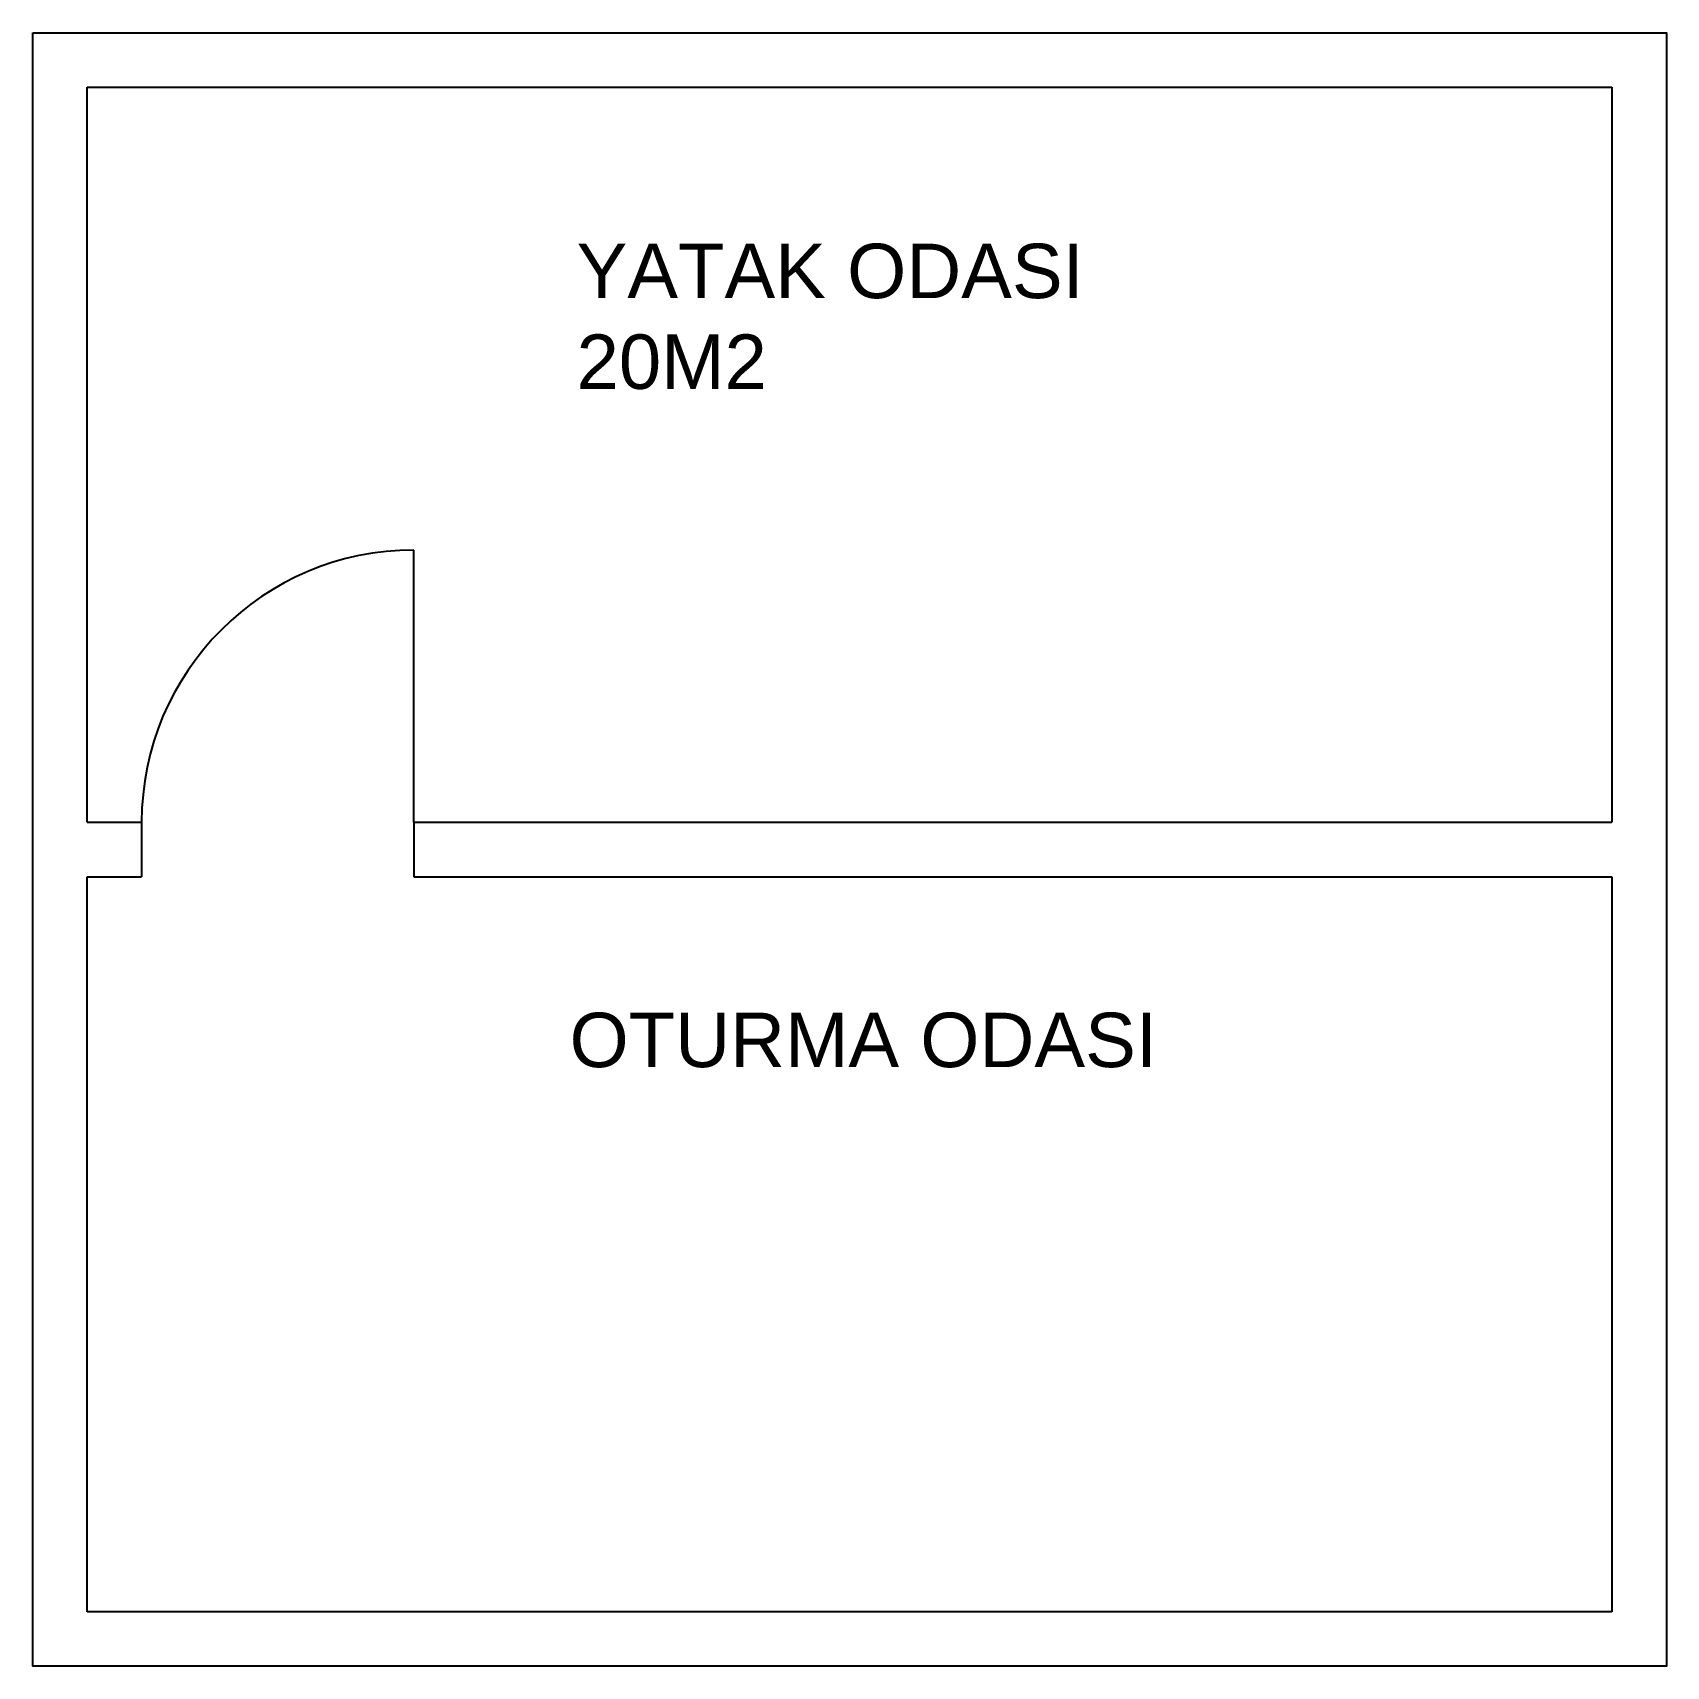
# Model space of a CAD drawing. Header units: millimetres. Extents: x 1950 to 2250, y 2198 to 2498.
import ezdxf

# ---------------------------------------------------------------- set-up
doc = ezdxf.new("R2010")
doc.units = ezdxf.units.MM
doc.styles.get("Standard").update_dxf_attribs({"font": 'arial.ttf'})

msp = doc.modelspace()

# ---------------------------------------------------------------- linework, layer by layer
for p, q in [((1959.8, 2488.16), (2239.8, 2488.16)), ((1959.8, 2353.16), (1959.8, 2488.16)), ((2239.8, 2488.16), (2239.8, 2353.16)), ((2019.8, 2353.16), (2019.8, 2403.16)), ((1959.8, 2353.16), (1969.8, 2353.16)), ((1969.8, 2353.16), (1969.8, 2343.16)), ((2019.8, 2353.16), (2019.8, 2343.16)), ((2019.8, 2353.16), (2239.8, 2353.16)), ((1959.8, 2343.16), (1969.8, 2343.16)), ((1959.8, 2208.16), (1959.8, 2343.16)), ((2019.8, 2343.16), (2239.8, 2343.16)), ((2239.8, 2343.16), (2239.8, 2208.16)), ((2239.8, 2208.16), (1959.8, 2208.16))]:
    msp.add_line(p, q)
msp.add_lwpolyline([(1949.8, 2498.16), (2249.8, 2498.16), (2249.8, 2198.16), (1949.8, 2198.16)], close=True)
msp.add_arc((2019.8, 2353.16), 50, 90, 180)

# ---------------------------------------------------------------- texts
at = {"char_height": 10, "attachment_point": 1}
for s, width, heights, insert in [('YATAK ODASI\\P20M2', 190.4261, [43.75], (2049.68, 2459.41)), ('OTURMA ODASI', 213.1224, [0], (2048.39, 2318.19))]:
    msp.add_mtext_dynamic_manual_height_columns(s, width=width, gutter_width=5, heights=heights, dxfattribs=dict(at, insert=insert))

doc.saveas('drawing.dxf')
